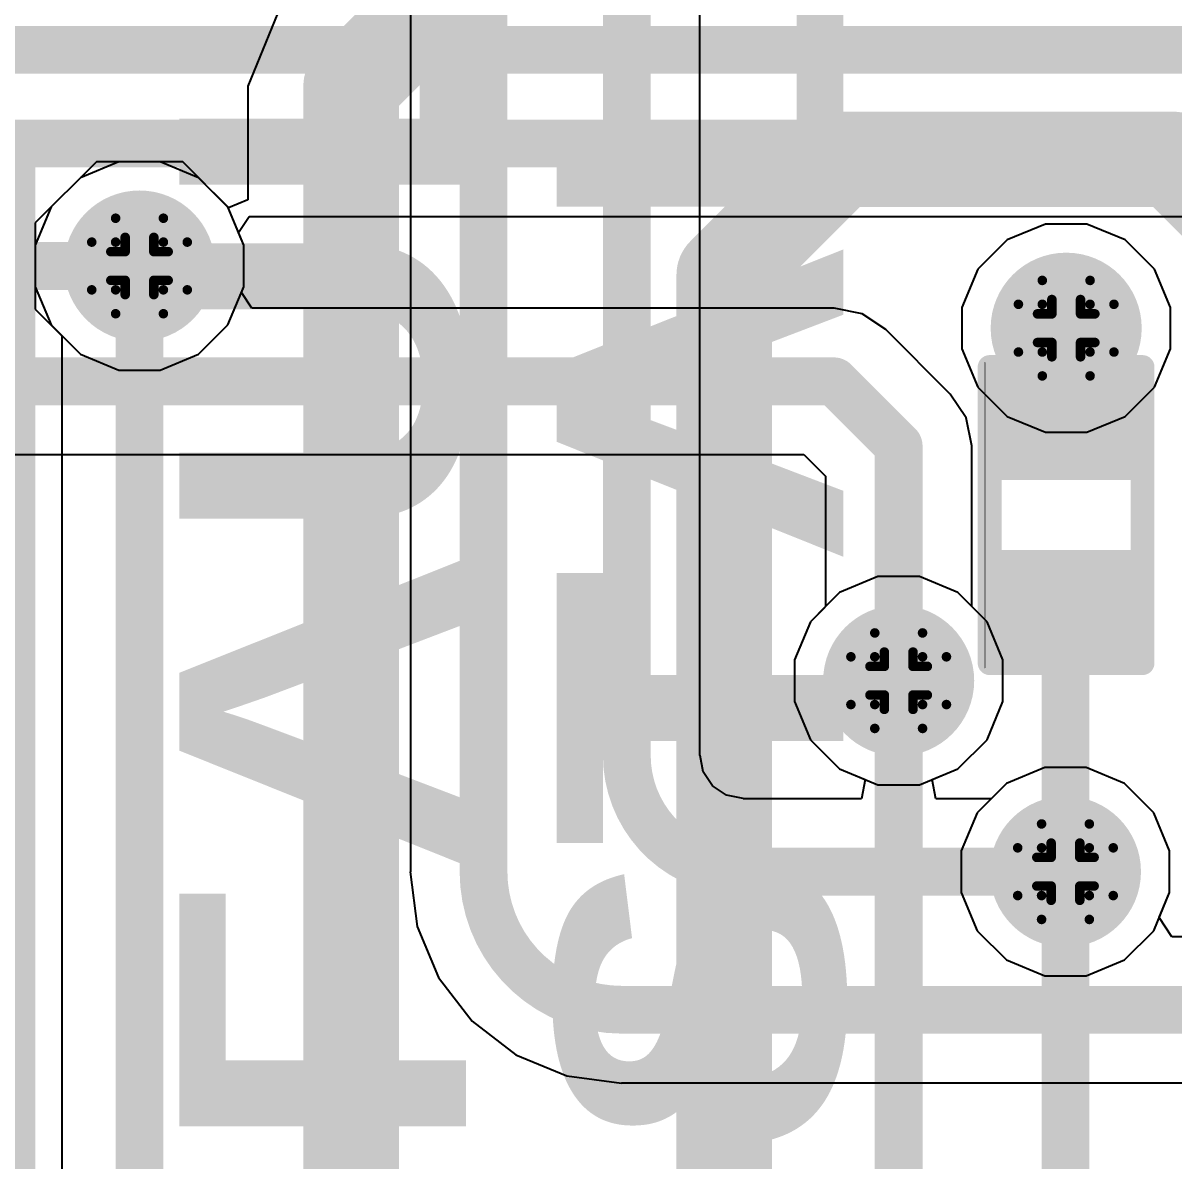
# Model space of a CAD drawing. Header units: inches. Extents: x -4 to 5258, y -4 to 5281.
# Drawn here: x 84.4 to 90.52, y 34.48 to 40.54 of the extents above; entities that cross this region are included whole.
import ezdxf

# ---------------------------------------------------------------- set-up
doc = ezdxf.new("R2010")
doc.units = ezdxf.units.IN
for name, color, linetype in [('Bottom Layer', 5, 'Continuous'), ('Bottom Solder', 6, 'Continuous'), ('Drill Drawing', 1, 'Continuous'), ('Layer 1', 16, 'Continuous'), ('Layer 2', 76, 'Continuous'), ('Top Layer', 1, 'Continuous'), ('Top Overlay', 2, 'Continuous'), ('Top Paste', 8, 'Continuous'), ('Top Solder', 216, 'Continuous'), ('Via Holes', 16, 'Continuous')]:
    doc.layers.add(name, color=color, linetype=linetype)
doc.styles.add('Arial Black_Bold', font='', dxfattribs={"height": 0.2})
doc.styles.get('Arial Black_Bold').set_extended_font_data('Arial Black', bold=True)

# ---------------------------------------------------------------- blocks, each defined once
blk = doc.blocks.new('R___0402_60')
at = {"layer": 'Top Layer'}
for points in [[(-0.6985, -0.3175), (-0.6985, 0.3175), (-0.2413, 0.3175), (-0.2413, -0.3175)], [(0.2413, -0.3175), (0.2413, 0.3175), (0.6985, 0.3175), (0.6985, -0.3175)]]:
    blk.add_hatch(color=1, dxfattribs=at).paths.add_polyline_path(points)
at = {"layer": 'Top Paste'}
for points in [[(-0.6985, -0.3175), (-0.6985, 0.3175), (-0.2413, 0.3175), (-0.2413, -0.3175)], [(0.2413, -0.3175), (0.2413, 0.3175), (0.6985, 0.3175), (0.6985, -0.3175)]]:
    blk.add_hatch(color=8, dxfattribs=at).paths.add_polyline_path(points)
at = {"layer": 'Top Solder'}
for points in [[(-0.7535, -0.3725), (-0.7535, 0.3725), (-0.1863, 0.3725), (-0.1863, -0.3725)], [(0.1863, -0.3725), (0.1863, 0.3725), (0.7535, 0.3725), (0.7535, -0.3725)]]:
    blk.add_hatch(color=216, dxfattribs=at).paths.add_polyline_path(points)
at = {"layer": 'Top Overlay'}
for points in [[(0.7874, 0.4064, 0.127, 0.127, 0), (-0.7874, 0.4064, 0.127, 0.127, 0)], [(-0.7874, -0.4064, 0.127, 0.127, 0), (-0.7874, 0.4064, 0.127, 0.127, 0)], [(0.7874, -0.4064, 0.127, 0.127, 0), (0.7874, 0.4064, 0.127, 0.127, 0)], [(0.7874, -0.4064, 0.127, 0.127, 0), (-0.7874, -0.4064, 0.127, 0.127, 0)], [(0.8128, -0.4318, 0.00323, 0.00323, 0), (-0.8128, -0.4318, 0.00323, 0.00323, 0)]]:
    blk.add_lwpolyline(points, format="xyseb", dxfattribs=at)
for points in [[(-0.8191, 0.4064, 0.0635, 0.0635, 1), (-0.7556, 0.4064, 0.0635, 0.0635, 1)], [(-0.8191, 0.4064, 0.0635, 0.0635, 1), (-0.7556, 0.4064, 0.0635, 0.0635, 1)], [(0.7556, 0.4064, 0.0635, 0.0635, 1), (0.8191, 0.4064, 0.0635, 0.0635, 1)], [(0.7556, 0.4064, 0.0635, 0.0635, 1), (0.8191, 0.4064, 0.0635, 0.0635, 1)], [(-0.8191, -0.4064, 0.0635, 0.0635, 1), (-0.7556, -0.4064, 0.0635, 0.0635, 1)], [(-0.8191, -0.4064, 0.0635, 0.0635, 1), (-0.7556, -0.4064, 0.0635, 0.0635, 1)], [(0.7556, -0.4064, 0.0635, 0.0635, 1), (0.8191, -0.4064, 0.0635, 0.0635, 1)], [(0.7556, -0.4064, 0.0635, 0.0635, 1), (0.8191, -0.4064, 0.0635, 0.0635, 1)], [(-0.8136, -0.4318, 0.00161, 0.00161, 1), (-0.812, -0.4318, 0.00161, 0.00161, 1)], [(0.812, -0.4318, 0.00161, 0.00161, 1), (0.8136, -0.4318, 0.00161, 0.00161, 1)]]:
    blk.add_lwpolyline(points, format="xyseb", close=True, dxfattribs=at)

msp = doc.modelspace()

# ---------------------------------------------------------------- hatches: boundary and pattern name
at = {"layer": 'Bottom Layer'}
h = msp.add_hatch(color=5, dxfattribs=at)
edge = h.paths.add_edge_path()
edge.add_arc((85.0218, 39.2447), 0.3, 0, 360)
h = msp.add_hatch(color=5, dxfattribs=at)
edge = h.paths.add_edge_path()
edge.add_arc((89.9492, 38.9139), 0.3, 0, 360)
h = msp.add_hatch(color=5, dxfattribs=at)
edge = h.paths.add_edge_path()
edge.add_arc((89.0585, 37.0388), 0.3, 0, 360)
h = msp.add_hatch(color=5, dxfattribs=at)
edge = h.paths.add_edge_path()
edge.add_arc((89.9454, 36.0228), 0.3, 0, 360)
at = {"layer": 'Bottom Solder'}
h = msp.add_hatch(color=6, dxfattribs=at)
edge = h.paths.add_edge_path()
edge.add_arc((85.0218, 39.2447), 0.4016, 0, 360)
h = msp.add_hatch(color=6, dxfattribs=at)
edge = h.paths.add_edge_path()
edge.add_arc((89.9492, 38.9139), 0.4016, 0, 360)
h = msp.add_hatch(color=6, dxfattribs=at)
edge = h.paths.add_edge_path()
edge.add_arc((89.0585, 37.0388), 0.4016, 0, 360)
h = msp.add_hatch(color=6, dxfattribs=at)
edge = h.paths.add_edge_path()
edge.add_arc((89.9454, 36.0228), 0.4016, 0, 360)
at = {"layer": 'Layer 1'}
h = msp.add_hatch(color=16, dxfattribs=at)
edge = h.paths.add_edge_path()
edge.add_arc((85.0218, 39.2447), 0.3, 0, 360)
h = msp.add_hatch(color=16, dxfattribs=at)
edge = h.paths.add_edge_path()
edge.add_arc((89.9492, 38.9139), 0.3, 0, 360)
h = msp.add_hatch(color=16, dxfattribs=at)
edge = h.paths.add_edge_path()
edge.add_arc((89.0585, 37.0388), 0.3, 0, 360)
h = msp.add_hatch(color=16, dxfattribs=at)
edge = h.paths.add_edge_path()
edge.add_arc((89.9454, 36.0228), 0.3, 0, 360)
at = {"layer": 'Layer 2'}
h = msp.add_hatch(color=76, dxfattribs=at)
edge = h.paths.add_edge_path()
edge.add_arc((85.0218, 39.2447), 0.3, 0, 360)
h = msp.add_hatch(color=76, dxfattribs=at)
edge = h.paths.add_edge_path()
edge.add_arc((89.9492, 38.9139), 0.3, 0, 360)
h = msp.add_hatch(color=76, dxfattribs=at)
edge = h.paths.add_edge_path()
edge.add_arc((89.0585, 37.0388), 0.3, 0, 360)
h = msp.add_hatch(color=76, dxfattribs=at)
edge = h.paths.add_edge_path()
edge.add_arc((89.9454, 36.0228), 0.3, 0, 360)
at = {"layer": 'Top Layer'}
for points in [[(84.4678, 39.9132), (76.8809, 39.9132), (76.8809, 31.1401), (84.4678, 31.1401)], [(89.6485, 38.3891), (90.2507, 38.3891), (90.2507, 38.9139), (89.6485, 38.9139)]]:
    msp.add_hatch(color=1, dxfattribs=at).paths.add_polyline_path(points)
h = msp.add_hatch(color=1, dxfattribs=at)
edge = h.paths.add_edge_path()
edge.add_arc((85.0218, 39.2447), 0.3, 0, 360)
h = msp.add_hatch(color=1, dxfattribs=at)
edge = h.paths.add_edge_path()
edge.add_arc((89.9492, 38.9139), 0.3, 0, 360)
h = msp.add_hatch(color=1, dxfattribs=at)
edge = h.paths.add_edge_path()
edge.add_arc((89.0585, 37.0388), 0.3, 0, 360)
h = msp.add_hatch(color=1, dxfattribs=at)
edge = h.paths.add_edge_path()
edge.add_arc((89.9454, 36.0228), 0.3, 0, 360)
at = {"layer": 'Top Solder'}
h = msp.add_hatch(color=216, dxfattribs=at)
edge = h.paths.add_edge_path()
edge.add_arc((85.0218, 39.2447), 0.4016, 0, 360)
h = msp.add_hatch(color=216, dxfattribs=at)
edge = h.paths.add_edge_path()
edge.add_arc((89.9492, 38.9139), 0.4016, 0, 360)
h = msp.add_hatch(color=216, dxfattribs=at)
edge = h.paths.add_edge_path()
edge.add_arc((89.0585, 37.0388), 0.4016, 0, 360)
h = msp.add_hatch(color=216, dxfattribs=at)
edge = h.paths.add_edge_path()
edge.add_arc((89.9454, 36.0228), 0.4016, 0, 360)
at = {"layer": 'Via Holes'}
h = msp.add_hatch(color=7, dxfattribs=at)
edge = h.paths.add_edge_path()
edge.add_arc((85.0218, 39.2447), 0.15, 0, 360)
h = msp.add_hatch(color=7, dxfattribs=at)
edge = h.paths.add_edge_path()
edge.add_arc((89.9492, 38.9139), 0.15, 0, 360)
h = msp.add_hatch(color=7, dxfattribs=at)
edge = h.paths.add_edge_path()
edge.add_arc((89.0585, 37.0388), 0.15, 0, 360)
h = msp.add_hatch(color=7, dxfattribs=at)
edge = h.paths.add_edge_path()
edge.add_arc((89.9454, 36.0228), 0.15, 0, 360)

# ---------------------------------------------------------------- linework, layer by layer
at = {"layer": 'Bottom Layer'}
for p, q in [((84.9116, 39.7987), (84.708, 39.7143)), ((85.132, 39.7987), (84.9116, 39.7987)), ((85.3356, 39.7143), (85.132, 39.7987)), ((84.708, 39.7143), (84.5521, 39.5585)), ((85.4915, 39.5585), (85.3356, 39.7143)), ((84.5521, 39.5585), (84.4678, 39.3549)), ((85.5758, 39.3549), (85.4915, 39.5585)), ((89.839, 39.4679), (89.6354, 39.3836)), ((90.0594, 39.4679), (89.839, 39.4679)), ((90.2631, 39.3836), (90.0594, 39.4679)), ((84.4678, 39.3549), (84.4678, 39.1345)), ((85.5758, 39.1345), (85.5758, 39.3549)), ((89.6354, 39.3836), (89.4796, 39.2277)), ((90.4189, 39.2277), (90.2631, 39.3836)), ((89.4796, 39.2277), (89.3952, 39.0241)), ((90.5032, 39.0241), (90.4189, 39.2277)), ((84.4678, 39.1345), (84.5521, 38.9309)), ((85.4915, 38.9309), (85.5758, 39.1345)), ((89.3952, 39.0241), (89.3952, 38.8037)), ((90.5032, 38.8037), (90.5032, 39.0241)), ((84.5521, 38.9309), (84.708, 38.775)), ((85.3356, 38.775), (85.4915, 38.9309)), ((89.3952, 38.8037), (89.4796, 38.6001)), ((90.4189, 38.6001), (90.5032, 38.8037)), ((84.708, 38.775), (84.9116, 38.6907)), ((85.132, 38.6907), (85.3356, 38.775)), ((84.9116, 38.6907), (85.132, 38.6907)), ((89.4796, 38.6001), (89.6354, 38.4443)), ((90.2631, 38.4443), (90.4189, 38.6001)), ((89.6354, 38.4443), (89.839, 38.3599)), ((90.0594, 38.3599), (90.2631, 38.4443)), ((89.839, 38.3599), (90.0594, 38.3599)), ((88.9483, 37.5928), (88.7447, 37.5084)), ((89.1687, 37.5928), (88.9483, 37.5928)), ((89.3723, 37.5084), (89.1687, 37.5928)), ((88.7447, 37.5084), (88.5889, 37.3526)), ((89.5282, 37.3526), (89.3723, 37.5084)), ((88.5889, 37.3526), (88.5045, 37.149)), ((89.6125, 37.149), (89.5282, 37.3526)), ((88.5045, 37.149), (88.5045, 36.9286)), ((89.6125, 36.9286), (89.6125, 37.149)), ((88.5045, 36.9286), (88.5889, 36.725)), ((89.5282, 36.725), (89.6125, 36.9286)), ((88.5889, 36.725), (88.7447, 36.5691)), ((89.3723, 36.5691), (89.5282, 36.725)), ((88.7447, 36.5691), (88.9483, 36.4848)), ((89.1687, 36.4848), (89.3723, 36.5691)), ((89.8352, 36.5768), (89.6316, 36.4924)), ((90.0556, 36.5768), (89.8352, 36.5768)), ((90.2592, 36.4924), (90.0556, 36.5768)), ((88.9483, 36.4848), (89.1687, 36.4848)), ((89.6316, 36.4924), (89.4757, 36.3366)), ((90.4151, 36.3366), (90.2592, 36.4924)), ((89.4757, 36.3366), (89.3914, 36.133)), ((90.4994, 36.133), (90.4151, 36.3366)), ((89.3914, 36.133), (89.3914, 35.9126)), ((90.4994, 35.9126), (90.4994, 36.133)), ((89.3914, 35.9126), (89.4757, 35.709)), ((90.4151, 35.709), (90.4994, 35.9126)), ((89.4757, 35.709), (89.6316, 35.5531)), ((90.2592, 35.5531), (90.4151, 35.709)), ((89.6316, 35.5531), (89.8352, 35.4688)), ((90.0556, 35.4688), (90.2592, 35.5531)), ((89.8352, 35.4688), (90.0556, 35.4688))]:
    msp.add_line(p, q, dxfattribs=at)
at = {"layer": 'Drill Drawing'}
for points in [[(84.8948, 39.3717, 0.0508, 0.0508, 0), (84.8948, 39.4987, 0.0508, 0.0508, 0)], [(84.8948, 39.4987, 0.0508, 0.0508, 0), (85.1488, 39.4987, 0.0508, 0.0508, 0)], [(85.1488, 39.3717, 0.0508, 0.0508, 0), (85.1488, 39.4987, 0.0508, 0.0508, 0)], [(84.9456, 39.3209, 0.0508, 0.0508, 0), (84.9456, 39.3971, 0.0508, 0.0508, 0)], [(84.9456, 39.3971, 0.0508, 0.0508, 0), (85.098, 39.3971, 0.0508, 0.0508, 0)], [(85.098, 39.3209, 0.0508, 0.0508, 0), (85.098, 39.3971, 0.0508, 0.0508, 0)], [(84.7678, 39.1177, 0.0508, 0.0508, 0), (84.7678, 39.3717, 0.0508, 0.0508, 0)], [(84.7678, 39.3717, 0.0508, 0.0508, 0), (84.8948, 39.3717, 0.0508, 0.0508, 0)], [(85.1488, 39.3717, 0.0508, 0.0508, 0), (85.2758, 39.3717, 0.0508, 0.0508, 0)], [(85.2758, 39.1177, 0.0508, 0.0508, 0), (85.2758, 39.3717, 0.0508, 0.0508, 0)], [(84.8694, 39.1685, 0.0508, 0.0508, 0), (84.8694, 39.3209, 0.0508, 0.0508, 0)], [(84.8694, 39.3209, 0.0508, 0.0508, 0), (84.9456, 39.3209, 0.0508, 0.0508, 0)], [(85.098, 39.3209, 0.0508, 0.0508, 0), (85.1742, 39.3209, 0.0508, 0.0508, 0)], [(85.1742, 39.1685, 0.0508, 0.0508, 0), (85.1742, 39.3209, 0.0508, 0.0508, 0)], [(84.8694, 39.1685, 0.0508, 0.0508, 0), (84.9456, 39.1685, 0.0508, 0.0508, 0)], [(84.9456, 39.0923, 0.0508, 0.0508, 0), (84.9456, 39.1685, 0.0508, 0.0508, 0)], [(85.098, 39.1685, 0.0508, 0.0508, 0), (85.1742, 39.1685, 0.0508, 0.0508, 0)], [(85.098, 39.0923, 0.0508, 0.0508, 0), (85.098, 39.1685, 0.0508, 0.0508, 0)], [(89.8222, 39.0409, 0.0508, 0.0508, 0), (89.8222, 39.1679, 0.0508, 0.0508, 0)], [(89.8222, 39.1679, 0.0508, 0.0508, 0), (90.0762, 39.1679, 0.0508, 0.0508, 0)], [(90.0762, 39.0409, 0.0508, 0.0508, 0), (90.0762, 39.1679, 0.0508, 0.0508, 0)], [(84.7678, 39.1177, 0.0508, 0.0508, 0), (84.8948, 39.1177, 0.0508, 0.0508, 0)], [(84.8948, 38.9907, 0.0508, 0.0508, 0), (84.8948, 39.1177, 0.0508, 0.0508, 0)], [(84.9456, 39.0923, 0.0508, 0.0508, 0), (85.098, 39.0923, 0.0508, 0.0508, 0)], [(85.1488, 39.1177, 0.0508, 0.0508, 0), (85.2758, 39.1177, 0.0508, 0.0508, 0)], [(85.1488, 38.9907, 0.0508, 0.0508, 0), (85.1488, 39.1177, 0.0508, 0.0508, 0)], [(89.6952, 38.7869, 0.0508, 0.0508, 0), (89.6952, 39.0409, 0.0508, 0.0508, 0)], [(89.6952, 39.0409, 0.0508, 0.0508, 0), (89.8222, 39.0409, 0.0508, 0.0508, 0)], [(89.873, 38.9901, 0.0508, 0.0508, 0), (89.873, 39.0663, 0.0508, 0.0508, 0)], [(89.873, 39.0663, 0.0508, 0.0508, 0), (90.0254, 39.0663, 0.0508, 0.0508, 0)], [(90.0254, 38.9901, 0.0508, 0.0508, 0), (90.0254, 39.0663, 0.0508, 0.0508, 0)], [(90.0762, 39.0409, 0.0508, 0.0508, 0), (90.2032, 39.0409, 0.0508, 0.0508, 0)], [(90.2032, 38.7869, 0.0508, 0.0508, 0), (90.2032, 39.0409, 0.0508, 0.0508, 0)], [(84.8948, 38.9907, 0.0508, 0.0508, 0), (85.1488, 38.9907, 0.0508, 0.0508, 0)], [(89.7968, 38.8377, 0.0508, 0.0508, 0), (89.7968, 38.9901, 0.0508, 0.0508, 0)], [(89.7968, 38.9901, 0.0508, 0.0508, 0), (89.873, 38.9901, 0.0508, 0.0508, 0)], [(90.0254, 38.9901, 0.0508, 0.0508, 0), (90.1016, 38.9901, 0.0508, 0.0508, 0)], [(90.1016, 38.8377, 0.0508, 0.0508, 0), (90.1016, 38.9901, 0.0508, 0.0508, 0)], [(89.7968, 38.8377, 0.0508, 0.0508, 0), (89.873, 38.8377, 0.0508, 0.0508, 0)], [(89.873, 38.7615, 0.0508, 0.0508, 0), (89.873, 38.8377, 0.0508, 0.0508, 0)], [(90.0254, 38.8377, 0.0508, 0.0508, 0), (90.1016, 38.8377, 0.0508, 0.0508, 0)], [(90.0254, 38.7615, 0.0508, 0.0508, 0), (90.0254, 38.8377, 0.0508, 0.0508, 0)], [(89.6952, 38.7869, 0.0508, 0.0508, 0), (89.8222, 38.7869, 0.0508, 0.0508, 0)], [(89.8222, 38.6599, 0.0508, 0.0508, 0), (89.8222, 38.7869, 0.0508, 0.0508, 0)], [(90.0762, 38.7869, 0.0508, 0.0508, 0), (90.2032, 38.7869, 0.0508, 0.0508, 0)], [(90.0762, 38.6599, 0.0508, 0.0508, 0), (90.0762, 38.7869, 0.0508, 0.0508, 0)], [(89.873, 38.7615, 0.0508, 0.0508, 0), (90.0254, 38.7615, 0.0508, 0.0508, 0)], [(89.8222, 38.6599, 0.0508, 0.0508, 0), (90.0762, 38.6599, 0.0508, 0.0508, 0)], [(88.9315, 37.1658, 0.0508, 0.0508, 0), (88.9315, 37.2928, 0.0508, 0.0508, 0)], [(88.9315, 37.2928, 0.0508, 0.0508, 0), (89.1855, 37.2928, 0.0508, 0.0508, 0)], [(89.1855, 37.1658, 0.0508, 0.0508, 0), (89.1855, 37.2928, 0.0508, 0.0508, 0)], [(88.9823, 37.115, 0.0508, 0.0508, 0), (88.9823, 37.1912, 0.0508, 0.0508, 0)], [(88.9823, 37.1912, 0.0508, 0.0508, 0), (89.1347, 37.1912, 0.0508, 0.0508, 0)], [(89.1347, 37.115, 0.0508, 0.0508, 0), (89.1347, 37.1912, 0.0508, 0.0508, 0)], [(88.8045, 36.9118, 0.0508, 0.0508, 0), (88.8045, 37.1658, 0.0508, 0.0508, 0)], [(88.8045, 37.1658, 0.0508, 0.0508, 0), (88.9315, 37.1658, 0.0508, 0.0508, 0)], [(89.1855, 37.1658, 0.0508, 0.0508, 0), (89.3125, 37.1658, 0.0508, 0.0508, 0)], [(89.3125, 36.9118, 0.0508, 0.0508, 0), (89.3125, 37.1658, 0.0508, 0.0508, 0)], [(88.9061, 36.9626, 0.0508, 0.0508, 0), (88.9061, 37.115, 0.0508, 0.0508, 0)], [(88.9061, 37.115, 0.0508, 0.0508, 0), (88.9823, 37.115, 0.0508, 0.0508, 0)], [(89.1347, 37.115, 0.0508, 0.0508, 0), (89.2109, 37.115, 0.0508, 0.0508, 0)], [(89.2109, 36.9626, 0.0508, 0.0508, 0), (89.2109, 37.115, 0.0508, 0.0508, 0)], [(88.9061, 36.9626, 0.0508, 0.0508, 0), (88.9823, 36.9626, 0.0508, 0.0508, 0)], [(88.9823, 36.8864, 0.0508, 0.0508, 0), (88.9823, 36.9626, 0.0508, 0.0508, 0)], [(89.1347, 36.9626, 0.0508, 0.0508, 0), (89.2109, 36.9626, 0.0508, 0.0508, 0)], [(89.1347, 36.8864, 0.0508, 0.0508, 0), (89.1347, 36.9626, 0.0508, 0.0508, 0)], [(88.8045, 36.9118, 0.0508, 0.0508, 0), (88.9315, 36.9118, 0.0508, 0.0508, 0)], [(88.9315, 36.7848, 0.0508, 0.0508, 0), (88.9315, 36.9118, 0.0508, 0.0508, 0)], [(88.9823, 36.8864, 0.0508, 0.0508, 0), (89.1347, 36.8864, 0.0508, 0.0508, 0)], [(89.1855, 36.9118, 0.0508, 0.0508, 0), (89.3125, 36.9118, 0.0508, 0.0508, 0)], [(89.1855, 36.7848, 0.0508, 0.0508, 0), (89.1855, 36.9118, 0.0508, 0.0508, 0)], [(88.9315, 36.7848, 0.0508, 0.0508, 0), (89.1855, 36.7848, 0.0508, 0.0508, 0)], [(89.8184, 36.1498, 0.0508, 0.0508, 0), (89.8184, 36.2768, 0.0508, 0.0508, 0)], [(89.8184, 36.2768, 0.0508, 0.0508, 0), (90.0724, 36.2768, 0.0508, 0.0508, 0)], [(90.0724, 36.1498, 0.0508, 0.0508, 0), (90.0724, 36.2768, 0.0508, 0.0508, 0)], [(89.6914, 35.8958, 0.0508, 0.0508, 0), (89.6914, 36.1498, 0.0508, 0.0508, 0)], [(89.6914, 36.1498, 0.0508, 0.0508, 0), (89.8184, 36.1498, 0.0508, 0.0508, 0)], [(89.8692, 36.099, 0.0508, 0.0508, 0), (89.8692, 36.1752, 0.0508, 0.0508, 0)], [(89.8692, 36.1752, 0.0508, 0.0508, 0), (90.0216, 36.1752, 0.0508, 0.0508, 0)], [(90.0216, 36.099, 0.0508, 0.0508, 0), (90.0216, 36.1752, 0.0508, 0.0508, 0)], [(90.0724, 36.1498, 0.0508, 0.0508, 0), (90.1994, 36.1498, 0.0508, 0.0508, 0)], [(90.1994, 35.8958, 0.0508, 0.0508, 0), (90.1994, 36.1498, 0.0508, 0.0508, 0)], [(89.793, 35.9466, 0.0508, 0.0508, 0), (89.793, 36.099, 0.0508, 0.0508, 0)], [(89.793, 36.099, 0.0508, 0.0508, 0), (89.8692, 36.099, 0.0508, 0.0508, 0)], [(90.0216, 36.099, 0.0508, 0.0508, 0), (90.0978, 36.099, 0.0508, 0.0508, 0)], [(90.0978, 35.9466, 0.0508, 0.0508, 0), (90.0978, 36.099, 0.0508, 0.0508, 0)], [(89.793, 35.9466, 0.0508, 0.0508, 0), (89.8692, 35.9466, 0.0508, 0.0508, 0)], [(89.8692, 35.8704, 0.0508, 0.0508, 0), (89.8692, 35.9466, 0.0508, 0.0508, 0)], [(90.0216, 35.9466, 0.0508, 0.0508, 0), (90.0978, 35.9466, 0.0508, 0.0508, 0)], [(90.0216, 35.8704, 0.0508, 0.0508, 0), (90.0216, 35.9466, 0.0508, 0.0508, 0)], [(89.6914, 35.8958, 0.0508, 0.0508, 0), (89.8184, 35.8958, 0.0508, 0.0508, 0)], [(89.8184, 35.7688, 0.0508, 0.0508, 0), (89.8184, 35.8958, 0.0508, 0.0508, 0)], [(89.8692, 35.8704, 0.0508, 0.0508, 0), (90.0216, 35.8704, 0.0508, 0.0508, 0)], [(90.0724, 35.8958, 0.0508, 0.0508, 0), (90.1994, 35.8958, 0.0508, 0.0508, 0)], [(90.0724, 35.7688, 0.0508, 0.0508, 0), (90.0724, 35.8958, 0.0508, 0.0508, 0)], [(89.8184, 35.7688, 0.0508, 0.0508, 0), (90.0724, 35.7688, 0.0508, 0.0508, 0)]]:
    msp.add_lwpolyline(points, format="xyseb", dxfattribs=at)
for points in [[(84.8821, 39.4987, 0.0254, 0.0254, 1), (84.9075, 39.4987, 0.0254, 0.0254, 1)], [(84.8821, 39.4987, 0.0254, 0.0254, 1), (84.9075, 39.4987, 0.0254, 0.0254, 1)], [(85.1361, 39.4987, 0.0254, 0.0254, 1), (85.1615, 39.4987, 0.0254, 0.0254, 1)], [(85.1361, 39.4987, 0.0254, 0.0254, 1), (85.1615, 39.4987, 0.0254, 0.0254, 1)], [(84.9329, 39.3971, 0.0254, 0.0254, 1), (84.9583, 39.3971, 0.0254, 0.0254, 1)], [(84.9329, 39.3971, 0.0254, 0.0254, 1), (84.9583, 39.3971, 0.0254, 0.0254, 1)], [(85.0853, 39.3971, 0.0254, 0.0254, 1), (85.1107, 39.3971, 0.0254, 0.0254, 1)], [(85.0853, 39.3971, 0.0254, 0.0254, 1), (85.1107, 39.3971, 0.0254, 0.0254, 1)], [(84.7551, 39.3717, 0.0254, 0.0254, 1), (84.7805, 39.3717, 0.0254, 0.0254, 1)], [(84.7551, 39.3717, 0.0254, 0.0254, 1), (84.7805, 39.3717, 0.0254, 0.0254, 1)], [(84.8821, 39.3717, 0.0254, 0.0254, 1), (84.9075, 39.3717, 0.0254, 0.0254, 1)], [(84.8821, 39.3717, 0.0254, 0.0254, 1), (84.9075, 39.3717, 0.0254, 0.0254, 1)], [(85.1361, 39.3717, 0.0254, 0.0254, 1), (85.1615, 39.3717, 0.0254, 0.0254, 1)], [(85.1361, 39.3717, 0.0254, 0.0254, 1), (85.1615, 39.3717, 0.0254, 0.0254, 1)], [(85.2631, 39.3717, 0.0254, 0.0254, 1), (85.2885, 39.3717, 0.0254, 0.0254, 1)], [(85.2631, 39.3717, 0.0254, 0.0254, 1), (85.2885, 39.3717, 0.0254, 0.0254, 1)], [(84.8567, 39.3209, 0.0254, 0.0254, 1), (84.8821, 39.3209, 0.0254, 0.0254, 1)], [(84.8567, 39.3209, 0.0254, 0.0254, 1), (84.8821, 39.3209, 0.0254, 0.0254, 1)], [(84.9329, 39.3209, 0.0254, 0.0254, 1), (84.9583, 39.3209, 0.0254, 0.0254, 1)], [(84.9329, 39.3209, 0.0254, 0.0254, 1), (84.9583, 39.3209, 0.0254, 0.0254, 1)], [(85.0853, 39.3209, 0.0254, 0.0254, 1), (85.1107, 39.3209, 0.0254, 0.0254, 1)], [(85.0853, 39.3209, 0.0254, 0.0254, 1), (85.1107, 39.3209, 0.0254, 0.0254, 1)], [(85.1615, 39.3209, 0.0254, 0.0254, 1), (85.1869, 39.3209, 0.0254, 0.0254, 1)], [(85.1615, 39.3209, 0.0254, 0.0254, 1), (85.1869, 39.3209, 0.0254, 0.0254, 1)], [(84.8567, 39.1685, 0.0254, 0.0254, 1), (84.8821, 39.1685, 0.0254, 0.0254, 1)], [(84.8567, 39.1685, 0.0254, 0.0254, 1), (84.8821, 39.1685, 0.0254, 0.0254, 1)], [(84.9329, 39.1685, 0.0254, 0.0254, 1), (84.9583, 39.1685, 0.0254, 0.0254, 1)], [(84.9329, 39.1685, 0.0254, 0.0254, 1), (84.9583, 39.1685, 0.0254, 0.0254, 1)], [(85.0853, 39.1685, 0.0254, 0.0254, 1), (85.1107, 39.1685, 0.0254, 0.0254, 1)], [(85.0853, 39.1685, 0.0254, 0.0254, 1), (85.1107, 39.1685, 0.0254, 0.0254, 1)], [(85.1615, 39.1685, 0.0254, 0.0254, 1), (85.1869, 39.1685, 0.0254, 0.0254, 1)], [(85.1615, 39.1685, 0.0254, 0.0254, 1), (85.1869, 39.1685, 0.0254, 0.0254, 1)], [(89.8095, 39.1679, 0.0254, 0.0254, 1), (89.8349, 39.1679, 0.0254, 0.0254, 1)], [(89.8095, 39.1679, 0.0254, 0.0254, 1), (89.8349, 39.1679, 0.0254, 0.0254, 1)], [(90.0635, 39.1679, 0.0254, 0.0254, 1), (90.0889, 39.1679, 0.0254, 0.0254, 1)], [(90.0635, 39.1679, 0.0254, 0.0254, 1), (90.0889, 39.1679, 0.0254, 0.0254, 1)], [(84.7551, 39.1177, 0.0254, 0.0254, 1), (84.7805, 39.1177, 0.0254, 0.0254, 1)], [(84.7551, 39.1177, 0.0254, 0.0254, 1), (84.7805, 39.1177, 0.0254, 0.0254, 1)], [(84.8821, 39.1177, 0.0254, 0.0254, 1), (84.9075, 39.1177, 0.0254, 0.0254, 1)], [(84.8821, 39.1177, 0.0254, 0.0254, 1), (84.9075, 39.1177, 0.0254, 0.0254, 1)], [(84.9329, 39.0923, 0.0254, 0.0254, 1), (84.9583, 39.0923, 0.0254, 0.0254, 1)], [(84.9329, 39.0923, 0.0254, 0.0254, 1), (84.9583, 39.0923, 0.0254, 0.0254, 1)], [(85.0853, 39.0923, 0.0254, 0.0254, 1), (85.1107, 39.0923, 0.0254, 0.0254, 1)], [(85.0853, 39.0923, 0.0254, 0.0254, 1), (85.1107, 39.0923, 0.0254, 0.0254, 1)], [(85.1361, 39.1177, 0.0254, 0.0254, 1), (85.1615, 39.1177, 0.0254, 0.0254, 1)], [(85.1361, 39.1177, 0.0254, 0.0254, 1), (85.1615, 39.1177, 0.0254, 0.0254, 1)], [(85.2631, 39.1177, 0.0254, 0.0254, 1), (85.2885, 39.1177, 0.0254, 0.0254, 1)], [(85.2631, 39.1177, 0.0254, 0.0254, 1), (85.2885, 39.1177, 0.0254, 0.0254, 1)], [(89.6825, 39.0409, 0.0254, 0.0254, 1), (89.7079, 39.0409, 0.0254, 0.0254, 1)], [(89.6825, 39.0409, 0.0254, 0.0254, 1), (89.7079, 39.0409, 0.0254, 0.0254, 1)], [(89.8095, 39.0409, 0.0254, 0.0254, 1), (89.8349, 39.0409, 0.0254, 0.0254, 1)], [(89.8095, 39.0409, 0.0254, 0.0254, 1), (89.8349, 39.0409, 0.0254, 0.0254, 1)], [(89.8603, 39.0663, 0.0254, 0.0254, 1), (89.8857, 39.0663, 0.0254, 0.0254, 1)], [(89.8603, 39.0663, 0.0254, 0.0254, 1), (89.8857, 39.0663, 0.0254, 0.0254, 1)], [(90.0127, 39.0663, 0.0254, 0.0254, 1), (90.0381, 39.0663, 0.0254, 0.0254, 1)], [(90.0127, 39.0663, 0.0254, 0.0254, 1), (90.0381, 39.0663, 0.0254, 0.0254, 1)], [(90.0635, 39.0409, 0.0254, 0.0254, 1), (90.0889, 39.0409, 0.0254, 0.0254, 1)], [(90.0635, 39.0409, 0.0254, 0.0254, 1), (90.0889, 39.0409, 0.0254, 0.0254, 1)], [(90.1905, 39.0409, 0.0254, 0.0254, 1), (90.2159, 39.0409, 0.0254, 0.0254, 1)], [(90.1905, 39.0409, 0.0254, 0.0254, 1), (90.2159, 39.0409, 0.0254, 0.0254, 1)], [(84.8821, 38.9907, 0.0254, 0.0254, 1), (84.9075, 38.9907, 0.0254, 0.0254, 1)], [(84.8821, 38.9907, 0.0254, 0.0254, 1), (84.9075, 38.9907, 0.0254, 0.0254, 1)], [(85.1361, 38.9907, 0.0254, 0.0254, 1), (85.1615, 38.9907, 0.0254, 0.0254, 1)], [(85.1361, 38.9907, 0.0254, 0.0254, 1), (85.1615, 38.9907, 0.0254, 0.0254, 1)], [(89.7841, 38.9901, 0.0254, 0.0254, 1), (89.8095, 38.9901, 0.0254, 0.0254, 1)], [(89.7841, 38.9901, 0.0254, 0.0254, 1), (89.8095, 38.9901, 0.0254, 0.0254, 1)], [(89.8603, 38.9901, 0.0254, 0.0254, 1), (89.8857, 38.9901, 0.0254, 0.0254, 1)], [(89.8603, 38.9901, 0.0254, 0.0254, 1), (89.8857, 38.9901, 0.0254, 0.0254, 1)], [(90.0127, 38.9901, 0.0254, 0.0254, 1), (90.0381, 38.9901, 0.0254, 0.0254, 1)], [(90.0127, 38.9901, 0.0254, 0.0254, 1), (90.0381, 38.9901, 0.0254, 0.0254, 1)], [(90.0889, 38.9901, 0.0254, 0.0254, 1), (90.1143, 38.9901, 0.0254, 0.0254, 1)], [(90.0889, 38.9901, 0.0254, 0.0254, 1), (90.1143, 38.9901, 0.0254, 0.0254, 1)], [(89.7841, 38.8377, 0.0254, 0.0254, 1), (89.8095, 38.8377, 0.0254, 0.0254, 1)], [(89.7841, 38.8377, 0.0254, 0.0254, 1), (89.8095, 38.8377, 0.0254, 0.0254, 1)], [(89.8603, 38.8377, 0.0254, 0.0254, 1), (89.8857, 38.8377, 0.0254, 0.0254, 1)], [(89.8603, 38.8377, 0.0254, 0.0254, 1), (89.8857, 38.8377, 0.0254, 0.0254, 1)], [(90.0127, 38.8377, 0.0254, 0.0254, 1), (90.0381, 38.8377, 0.0254, 0.0254, 1)], [(90.0127, 38.8377, 0.0254, 0.0254, 1), (90.0381, 38.8377, 0.0254, 0.0254, 1)], [(90.0889, 38.8377, 0.0254, 0.0254, 1), (90.1143, 38.8377, 0.0254, 0.0254, 1)], [(90.0889, 38.8377, 0.0254, 0.0254, 1), (90.1143, 38.8377, 0.0254, 0.0254, 1)], [(89.6825, 38.7869, 0.0254, 0.0254, 1), (89.7079, 38.7869, 0.0254, 0.0254, 1)], [(89.6825, 38.7869, 0.0254, 0.0254, 1), (89.7079, 38.7869, 0.0254, 0.0254, 1)], [(89.8095, 38.7869, 0.0254, 0.0254, 1), (89.8349, 38.7869, 0.0254, 0.0254, 1)], [(89.8095, 38.7869, 0.0254, 0.0254, 1), (89.8349, 38.7869, 0.0254, 0.0254, 1)], [(90.0635, 38.7869, 0.0254, 0.0254, 1), (90.0889, 38.7869, 0.0254, 0.0254, 1)], [(90.0635, 38.7869, 0.0254, 0.0254, 1), (90.0889, 38.7869, 0.0254, 0.0254, 1)], [(90.1905, 38.7869, 0.0254, 0.0254, 1), (90.2159, 38.7869, 0.0254, 0.0254, 1)], [(90.1905, 38.7869, 0.0254, 0.0254, 1), (90.2159, 38.7869, 0.0254, 0.0254, 1)], [(89.8603, 38.7615, 0.0254, 0.0254, 1), (89.8857, 38.7615, 0.0254, 0.0254, 1)], [(89.8603, 38.7615, 0.0254, 0.0254, 1), (89.8857, 38.7615, 0.0254, 0.0254, 1)], [(90.0127, 38.7615, 0.0254, 0.0254, 1), (90.0381, 38.7615, 0.0254, 0.0254, 1)], [(90.0127, 38.7615, 0.0254, 0.0254, 1), (90.0381, 38.7615, 0.0254, 0.0254, 1)], [(89.8095, 38.6599, 0.0254, 0.0254, 1), (89.8349, 38.6599, 0.0254, 0.0254, 1)], [(89.8095, 38.6599, 0.0254, 0.0254, 1), (89.8349, 38.6599, 0.0254, 0.0254, 1)], [(90.0635, 38.6599, 0.0254, 0.0254, 1), (90.0889, 38.6599, 0.0254, 0.0254, 1)], [(90.0635, 38.6599, 0.0254, 0.0254, 1), (90.0889, 38.6599, 0.0254, 0.0254, 1)], [(88.9188, 37.2928, 0.0254, 0.0254, 1), (88.9442, 37.2928, 0.0254, 0.0254, 1)], [(88.9188, 37.2928, 0.0254, 0.0254, 1), (88.9442, 37.2928, 0.0254, 0.0254, 1)], [(89.1728, 37.2928, 0.0254, 0.0254, 1), (89.1982, 37.2928, 0.0254, 0.0254, 1)], [(89.1728, 37.2928, 0.0254, 0.0254, 1), (89.1982, 37.2928, 0.0254, 0.0254, 1)], [(88.9696, 37.1912, 0.0254, 0.0254, 1), (88.995, 37.1912, 0.0254, 0.0254, 1)], [(88.9696, 37.1912, 0.0254, 0.0254, 1), (88.995, 37.1912, 0.0254, 0.0254, 1)], [(89.122, 37.1912, 0.0254, 0.0254, 1), (89.1474, 37.1912, 0.0254, 0.0254, 1)], [(89.122, 37.1912, 0.0254, 0.0254, 1), (89.1474, 37.1912, 0.0254, 0.0254, 1)], [(88.7918, 37.1658, 0.0254, 0.0254, 1), (88.8172, 37.1658, 0.0254, 0.0254, 1)], [(88.7918, 37.1658, 0.0254, 0.0254, 1), (88.8172, 37.1658, 0.0254, 0.0254, 1)], [(88.9188, 37.1658, 0.0254, 0.0254, 1), (88.9442, 37.1658, 0.0254, 0.0254, 1)], [(88.9188, 37.1658, 0.0254, 0.0254, 1), (88.9442, 37.1658, 0.0254, 0.0254, 1)], [(89.1728, 37.1658, 0.0254, 0.0254, 1), (89.1982, 37.1658, 0.0254, 0.0254, 1)], [(89.1728, 37.1658, 0.0254, 0.0254, 1), (89.1982, 37.1658, 0.0254, 0.0254, 1)], [(89.2998, 37.1658, 0.0254, 0.0254, 1), (89.3252, 37.1658, 0.0254, 0.0254, 1)], [(89.2998, 37.1658, 0.0254, 0.0254, 1), (89.3252, 37.1658, 0.0254, 0.0254, 1)], [(88.8934, 37.115, 0.0254, 0.0254, 1), (88.9188, 37.115, 0.0254, 0.0254, 1)], [(88.8934, 37.115, 0.0254, 0.0254, 1), (88.9188, 37.115, 0.0254, 0.0254, 1)], [(88.9696, 37.115, 0.0254, 0.0254, 1), (88.995, 37.115, 0.0254, 0.0254, 1)], [(88.9696, 37.115, 0.0254, 0.0254, 1), (88.995, 37.115, 0.0254, 0.0254, 1)], [(89.122, 37.115, 0.0254, 0.0254, 1), (89.1474, 37.115, 0.0254, 0.0254, 1)], [(89.122, 37.115, 0.0254, 0.0254, 1), (89.1474, 37.115, 0.0254, 0.0254, 1)], [(89.1982, 37.115, 0.0254, 0.0254, 1), (89.2236, 37.115, 0.0254, 0.0254, 1)], [(89.1982, 37.115, 0.0254, 0.0254, 1), (89.2236, 37.115, 0.0254, 0.0254, 1)], [(88.8934, 36.9626, 0.0254, 0.0254, 1), (88.9188, 36.9626, 0.0254, 0.0254, 1)], [(88.8934, 36.9626, 0.0254, 0.0254, 1), (88.9188, 36.9626, 0.0254, 0.0254, 1)], [(88.9696, 36.9626, 0.0254, 0.0254, 1), (88.995, 36.9626, 0.0254, 0.0254, 1)], [(88.9696, 36.9626, 0.0254, 0.0254, 1), (88.995, 36.9626, 0.0254, 0.0254, 1)], [(89.122, 36.9626, 0.0254, 0.0254, 1), (89.1474, 36.9626, 0.0254, 0.0254, 1)], [(89.122, 36.9626, 0.0254, 0.0254, 1), (89.1474, 36.9626, 0.0254, 0.0254, 1)], [(89.1982, 36.9626, 0.0254, 0.0254, 1), (89.2236, 36.9626, 0.0254, 0.0254, 1)], [(89.1982, 36.9626, 0.0254, 0.0254, 1), (89.2236, 36.9626, 0.0254, 0.0254, 1)], [(88.7918, 36.9118, 0.0254, 0.0254, 1), (88.8172, 36.9118, 0.0254, 0.0254, 1)], [(88.7918, 36.9118, 0.0254, 0.0254, 1), (88.8172, 36.9118, 0.0254, 0.0254, 1)], [(88.9188, 36.9118, 0.0254, 0.0254, 1), (88.9442, 36.9118, 0.0254, 0.0254, 1)], [(88.9188, 36.9118, 0.0254, 0.0254, 1), (88.9442, 36.9118, 0.0254, 0.0254, 1)], [(88.9696, 36.8864, 0.0254, 0.0254, 1), (88.995, 36.8864, 0.0254, 0.0254, 1)], [(88.9696, 36.8864, 0.0254, 0.0254, 1), (88.995, 36.8864, 0.0254, 0.0254, 1)], [(89.122, 36.8864, 0.0254, 0.0254, 1), (89.1474, 36.8864, 0.0254, 0.0254, 1)], [(89.122, 36.8864, 0.0254, 0.0254, 1), (89.1474, 36.8864, 0.0254, 0.0254, 1)], [(89.1728, 36.9118, 0.0254, 0.0254, 1), (89.1982, 36.9118, 0.0254, 0.0254, 1)], [(89.1728, 36.9118, 0.0254, 0.0254, 1), (89.1982, 36.9118, 0.0254, 0.0254, 1)], [(89.2998, 36.9118, 0.0254, 0.0254, 1), (89.3252, 36.9118, 0.0254, 0.0254, 1)], [(89.2998, 36.9118, 0.0254, 0.0254, 1), (89.3252, 36.9118, 0.0254, 0.0254, 1)], [(88.9188, 36.7848, 0.0254, 0.0254, 1), (88.9442, 36.7848, 0.0254, 0.0254, 1)], [(88.9188, 36.7848, 0.0254, 0.0254, 1), (88.9442, 36.7848, 0.0254, 0.0254, 1)], [(89.1728, 36.7848, 0.0254, 0.0254, 1), (89.1982, 36.7848, 0.0254, 0.0254, 1)], [(89.1728, 36.7848, 0.0254, 0.0254, 1), (89.1982, 36.7848, 0.0254, 0.0254, 1)], [(89.8057, 36.2768, 0.0254, 0.0254, 1), (89.8311, 36.2768, 0.0254, 0.0254, 1)], [(89.8057, 36.2768, 0.0254, 0.0254, 1), (89.8311, 36.2768, 0.0254, 0.0254, 1)], [(90.0597, 36.2768, 0.0254, 0.0254, 1), (90.0851, 36.2768, 0.0254, 0.0254, 1)], [(90.0597, 36.2768, 0.0254, 0.0254, 1), (90.0851, 36.2768, 0.0254, 0.0254, 1)], [(89.6787, 36.1498, 0.0254, 0.0254, 1), (89.7041, 36.1498, 0.0254, 0.0254, 1)], [(89.6787, 36.1498, 0.0254, 0.0254, 1), (89.7041, 36.1498, 0.0254, 0.0254, 1)], [(89.8057, 36.1498, 0.0254, 0.0254, 1), (89.8311, 36.1498, 0.0254, 0.0254, 1)], [(89.8057, 36.1498, 0.0254, 0.0254, 1), (89.8311, 36.1498, 0.0254, 0.0254, 1)], [(89.8565, 36.1752, 0.0254, 0.0254, 1), (89.8819, 36.1752, 0.0254, 0.0254, 1)], [(89.8565, 36.1752, 0.0254, 0.0254, 1), (89.8819, 36.1752, 0.0254, 0.0254, 1)], [(90.0089, 36.1752, 0.0254, 0.0254, 1), (90.0343, 36.1752, 0.0254, 0.0254, 1)], [(90.0089, 36.1752, 0.0254, 0.0254, 1), (90.0343, 36.1752, 0.0254, 0.0254, 1)], [(90.0597, 36.1498, 0.0254, 0.0254, 1), (90.0851, 36.1498, 0.0254, 0.0254, 1)], [(90.0597, 36.1498, 0.0254, 0.0254, 1), (90.0851, 36.1498, 0.0254, 0.0254, 1)], [(90.1867, 36.1498, 0.0254, 0.0254, 1), (90.2121, 36.1498, 0.0254, 0.0254, 1)], [(90.1867, 36.1498, 0.0254, 0.0254, 1), (90.2121, 36.1498, 0.0254, 0.0254, 1)], [(89.7803, 36.099, 0.0254, 0.0254, 1), (89.8057, 36.099, 0.0254, 0.0254, 1)], [(89.7803, 36.099, 0.0254, 0.0254, 1), (89.8057, 36.099, 0.0254, 0.0254, 1)], [(89.8565, 36.099, 0.0254, 0.0254, 1), (89.8819, 36.099, 0.0254, 0.0254, 1)], [(89.8565, 36.099, 0.0254, 0.0254, 1), (89.8819, 36.099, 0.0254, 0.0254, 1)], [(90.0089, 36.099, 0.0254, 0.0254, 1), (90.0343, 36.099, 0.0254, 0.0254, 1)], [(90.0089, 36.099, 0.0254, 0.0254, 1), (90.0343, 36.099, 0.0254, 0.0254, 1)], [(90.0851, 36.099, 0.0254, 0.0254, 1), (90.1105, 36.099, 0.0254, 0.0254, 1)], [(90.0851, 36.099, 0.0254, 0.0254, 1), (90.1105, 36.099, 0.0254, 0.0254, 1)], [(89.7803, 35.9466, 0.0254, 0.0254, 1), (89.8057, 35.9466, 0.0254, 0.0254, 1)], [(89.7803, 35.9466, 0.0254, 0.0254, 1), (89.8057, 35.9466, 0.0254, 0.0254, 1)], [(89.8565, 35.9466, 0.0254, 0.0254, 1), (89.8819, 35.9466, 0.0254, 0.0254, 1)], [(89.8565, 35.9466, 0.0254, 0.0254, 1), (89.8819, 35.9466, 0.0254, 0.0254, 1)], [(90.0089, 35.9466, 0.0254, 0.0254, 1), (90.0343, 35.9466, 0.0254, 0.0254, 1)], [(90.0089, 35.9466, 0.0254, 0.0254, 1), (90.0343, 35.9466, 0.0254, 0.0254, 1)], [(90.0851, 35.9466, 0.0254, 0.0254, 1), (90.1105, 35.9466, 0.0254, 0.0254, 1)], [(90.0851, 35.9466, 0.0254, 0.0254, 1), (90.1105, 35.9466, 0.0254, 0.0254, 1)], [(89.6787, 35.8958, 0.0254, 0.0254, 1), (89.7041, 35.8958, 0.0254, 0.0254, 1)], [(89.6787, 35.8958, 0.0254, 0.0254, 1), (89.7041, 35.8958, 0.0254, 0.0254, 1)], [(89.8057, 35.8958, 0.0254, 0.0254, 1), (89.8311, 35.8958, 0.0254, 0.0254, 1)], [(89.8057, 35.8958, 0.0254, 0.0254, 1), (89.8311, 35.8958, 0.0254, 0.0254, 1)], [(89.8565, 35.8704, 0.0254, 0.0254, 1), (89.8819, 35.8704, 0.0254, 0.0254, 1)], [(89.8565, 35.8704, 0.0254, 0.0254, 1), (89.8819, 35.8704, 0.0254, 0.0254, 1)], [(90.0089, 35.8704, 0.0254, 0.0254, 1), (90.0343, 35.8704, 0.0254, 0.0254, 1)], [(90.0089, 35.8704, 0.0254, 0.0254, 1), (90.0343, 35.8704, 0.0254, 0.0254, 1)], [(90.0597, 35.8958, 0.0254, 0.0254, 1), (90.0851, 35.8958, 0.0254, 0.0254, 1)], [(90.0597, 35.8958, 0.0254, 0.0254, 1), (90.0851, 35.8958, 0.0254, 0.0254, 1)], [(90.1867, 35.8958, 0.0254, 0.0254, 1), (90.2121, 35.8958, 0.0254, 0.0254, 1)], [(90.1867, 35.8958, 0.0254, 0.0254, 1), (90.2121, 35.8958, 0.0254, 0.0254, 1)], [(89.8057, 35.7688, 0.0254, 0.0254, 1), (89.8311, 35.7688, 0.0254, 0.0254, 1)], [(89.8057, 35.7688, 0.0254, 0.0254, 1), (89.8311, 35.7688, 0.0254, 0.0254, 1)], [(90.0597, 35.7688, 0.0254, 0.0254, 1), (90.0851, 35.7688, 0.0254, 0.0254, 1)], [(90.0597, 35.7688, 0.0254, 0.0254, 1), (90.0851, 35.7688, 0.0254, 0.0254, 1)]]:
    msp.add_lwpolyline(points, format="xyseb", close=True, dxfattribs=at)
at = {"layer": 'Layer 1'}
for p, q in [((88.0014, 36.6409), (88.0014, 47.0873)), ((86.4625, 46.7262), (86.4625, 36.0228)), ((84.9116, 39.7987), (84.708, 39.7143)), ((85.132, 39.7987), (84.9116, 39.7987)), ((85.3356, 39.7143), (85.132, 39.7987)), ((84.708, 39.7143), (84.5521, 39.5585)), ((85.4915, 39.5585), (85.3356, 39.7143)), ((84.5521, 39.5585), (84.4678, 39.3549)), ((85.5758, 39.3549), (85.4915, 39.5585)), ((89.839, 39.4679), (89.6354, 39.3836)), ((90.0594, 39.4679), (89.839, 39.4679)), ((90.2631, 39.3836), (90.0594, 39.4679)), ((84.4678, 39.3549), (84.4678, 39.1345)), ((85.5758, 39.1345), (85.5758, 39.3549)), ((89.6354, 39.3836), (89.4796, 39.2277)), ((90.4189, 39.2277), (90.2631, 39.3836)), ((89.4796, 39.2277), (89.3952, 39.0241)), ((90.5032, 39.0241), (90.4189, 39.2277)), ((84.4678, 39.1345), (84.5521, 38.9309)), ((85.4915, 38.9309), (85.5758, 39.1345)), ((89.3952, 39.0241), (89.3952, 38.8037)), ((90.5032, 38.8037), (90.5032, 39.0241)), ((84.5521, 38.9309), (84.708, 38.775)), ((85.3356, 38.775), (85.4915, 38.9309)), ((89.3952, 38.8037), (89.4796, 38.6001)), ((90.4189, 38.6001), (90.5032, 38.8037)), ((84.708, 38.775), (84.9116, 38.6907)), ((85.132, 38.6907), (85.3356, 38.775)), ((84.9116, 38.6907), (85.132, 38.6907)), ((89.4796, 38.6001), (89.6354, 38.4443)), ((90.2631, 38.4443), (90.4189, 38.6001)), ((89.6354, 38.4443), (89.839, 38.3599)), ((90.0594, 38.3599), (90.2631, 38.4443)), ((89.839, 38.3599), (90.0594, 38.3599)), ((88.9483, 37.5928), (88.7447, 37.5084)), ((89.1687, 37.5928), (88.9483, 37.5928)), ((89.3723, 37.5084), (89.1687, 37.5928)), ((88.7447, 37.5084), (88.5889, 37.3526)), ((89.5282, 37.3526), (89.3723, 37.5084)), ((88.5889, 37.3526), (88.5045, 37.149)), ((89.6125, 37.149), (89.5282, 37.3526)), ((88.5045, 37.149), (88.5045, 36.9286)), ((89.6125, 36.9286), (89.6125, 37.149)), ((88.5045, 36.9286), (88.5889, 36.725)), ((89.5282, 36.725), (89.6125, 36.9286)), ((88.5889, 36.725), (88.7447, 36.5691)), ((89.3723, 36.5691), (89.5282, 36.725)), ((88.0023, 36.6409), (88.0014, 36.6409)), ((88.0197, 36.5533), (88.0023, 36.6409)), ((88.0693, 36.4791), (88.0197, 36.5533)), ((88.7447, 36.5691), (88.8806, 36.5128)), ((89.2365, 36.5128), (89.3723, 36.5691)), ((89.8352, 36.5768), (89.6316, 36.4924)), ((90.0556, 36.5768), (89.8352, 36.5768)), ((90.2592, 36.4924), (90.0556, 36.5768)), ((88.1435, 36.4295), (88.0693, 36.4791)), ((88.8806, 36.5128), (88.8604, 36.4112)), ((89.2567, 36.4112), (89.2365, 36.5128)), ((89.6316, 36.4924), (89.5504, 36.4112)), ((90.4151, 36.3366), (90.2592, 36.4924)), ((88.2311, 36.4121), (88.1435, 36.4295)), ((88.2311, 36.4112), (88.2311, 36.4121)), ((88.8604, 36.4112), (88.2311, 36.4112)), ((89.5504, 36.4112), (89.2567, 36.4112)), ((90.4994, 36.133), (90.4151, 36.3366)), ((90.4994, 35.9126), (90.4994, 36.133)), ((86.4625, 36.0228), (86.4604, 36.0228)), ((86.4604, 36.0228), (86.4987, 35.7316)), ((90.4439, 35.7785), (90.4994, 35.9126)), ((90.5118, 35.6769), (90.4439, 35.7785)), ((86.4987, 35.7316), (86.6111, 35.4603)), ((92.3782, 35.6769), (90.5118, 35.6769)), ((86.6111, 35.4603), (86.7898, 35.2273)), ((86.7898, 35.2273), (87.0228, 35.0486)), ((87.0228, 35.0486), (87.2941, 34.9362)), ((87.2941, 34.9362), (87.5853, 34.8978)), ((87.5853, 34.8978), (87.5853, 34.9)), ((87.5853, 34.9), (92.3972, 34.9))]:
    msp.add_line(p, q, dxfattribs=at)
for points in [[(87.613, 36.6409, 0.254, 0.254, 0), (87.613, 47.0873, 0.254, 0.254, 0)], [(86.851, 36.0228, 0.254, 0.254, 0), (86.851, 46.7262, 0.254, 0.254, 0)], [(88.2311, 36.0228, 0.254, 0.254, -0.414214), (87.613, 36.6409, 0.254, 0.254, 0)], [(87.5853, 35.2885, 0.254, 0.254, -0.414214), (86.851, 36.0228, 0.254, 0.254, 0)], [(88.2311, 36.0228, 0.254, 0.254, 0), (89.9454, 36.0228, 0.254, 0.254, 0)], [(87.5853, 35.2885, 0.254, 0.254, 0), (92.3972, 35.2885, 0.254, 0.254, 0)]]:
    msp.add_lwpolyline(points, format="xyseb", dxfattribs=at)
for points in [[(87.5495, 36.6409, 0.127, 0.127, 1), (87.6765, 36.6409, 0.127, 0.127, 1)], [(87.5495, 36.6409, 0.127, 0.127, 1), (87.6765, 36.6409, 0.127, 0.127, 1)], [(86.7875, 36.0228, 0.127, 0.127, 1), (86.9145, 36.0228, 0.127, 0.127, 1)], [(86.7875, 36.0228, 0.127, 0.127, 1), (86.9145, 36.0228, 0.127, 0.127, 1)], [(88.1676, 36.0228, 0.127, 0.127, 1), (88.2946, 36.0228, 0.127, 0.127, 1)], [(88.1676, 36.0228, 0.127, 0.127, 1), (88.2946, 36.0228, 0.127, 0.127, 1)], [(89.8819, 36.0228, 0.127, 0.127, 1), (90.0089, 36.0228, 0.127, 0.127, 1)], [(87.5218, 35.2885, 0.127, 0.127, 1), (87.6488, 35.2885, 0.127, 0.127, 1)], [(87.5218, 35.2885, 0.127, 0.127, 1), (87.6488, 35.2885, 0.127, 0.127, 1)]]:
    msp.add_lwpolyline(points, format="xyseb", close=True, dxfattribs=at)
at = {"layer": 'Layer 2'}
for p, q in [((85.5476, 39.4229), (85.6041, 39.5074)), ((85.6041, 39.5074), (90.6295, 39.5074)), ((85.5758, 39.3549), (85.5476, 39.4229)), ((85.5758, 39.1345), (85.5758, 39.3549)), ((85.5633, 39.1043), (85.5758, 39.1345)), ((85.6197, 39.0198), (85.5633, 39.1043)), ((88.715, 39.0198), (85.6197, 39.0198)), ((88.8637, 38.9902), (88.715, 39.0198)), ((88.9897, 38.906), (88.8637, 38.9902)), ((89.3332, 38.5625), (88.9897, 38.906)), ((89.4174, 38.4364), (89.3332, 38.5625)), ((89.447, 38.2878), (89.4174, 38.4364)), ((89.447, 37.4338), (89.447, 38.2878)), ((84.3255, 38.2428), (88.5541, 38.2428)), ((88.5541, 38.2428), (88.6701, 38.1269)), ((88.6701, 38.1269), (88.6701, 37.4338)), ((88.6701, 37.4338), (88.5889, 37.3526)), ((89.5282, 37.3526), (89.447, 37.4338)), ((88.5889, 37.3526), (88.5045, 37.149)), ((89.6125, 37.149), (89.5282, 37.3526)), ((88.5045, 37.149), (88.5045, 36.9286)), ((89.6125, 36.9286), (89.6125, 37.149)), ((88.5045, 36.9286), (88.5889, 36.725)), ((89.5282, 36.725), (89.6125, 36.9286)), ((88.5889, 36.725), (88.7447, 36.5691)), ((89.3723, 36.5691), (89.5282, 36.725)), ((88.7447, 36.5691), (88.9483, 36.4848)), ((89.1687, 36.4848), (89.3723, 36.5691)), ((89.8352, 36.5768), (89.6316, 36.4924)), ((90.0556, 36.5768), (89.8352, 36.5768)), ((90.2592, 36.4924), (90.0556, 36.5768)), ((88.9483, 36.4848), (89.1687, 36.4848)), ((89.6316, 36.4924), (89.4757, 36.3366)), ((90.4151, 36.3366), (90.2592, 36.4924)), ((89.4757, 36.3366), (89.3914, 36.133)), ((90.4994, 36.133), (90.4151, 36.3366)), ((89.3914, 36.133), (89.3914, 35.9126)), ((90.4994, 35.9126), (90.4994, 36.133)), ((89.3914, 35.9126), (89.4757, 35.709)), ((90.4151, 35.709), (90.4994, 35.9126)), ((89.4757, 35.709), (89.6316, 35.5531)), ((90.2592, 35.5531), (90.4151, 35.709)), ((89.6316, 35.5531), (89.8352, 35.4688)), ((90.0556, 35.4688), (90.2592, 35.5531)), ((89.8352, 35.4688), (90.0556, 35.4688))]:
    msp.add_line(p, q, dxfattribs=at)
for points in [[(47.8324, 40.3946, 0.254, 0.254, 0), (91.519, 40.3946, 0.254, 0.254, 0)], [(48.039, 39.8958, 0.254, 0.254, 0), (90.7904, 39.8958, 0.254, 0.254, 0)], [(70.4226, 39.2447, 0.254, 0.254, 0), (85.0218, 39.2447, 0.254, 0.254, 0)], [(70.4896, 38.6313, 0.254, 0.254, 0), (88.715, 38.6313, 0.254, 0.254, 0)], [(88.715, 38.6313, 0.254, 0.254, 0), (89.0585, 38.2878, 0.254, 0.254, 0)], [(89.0585, 37.0388, 0.254, 0.254, 0), (89.0585, 38.2878, 0.254, 0.254, 0)]]:
    msp.add_lwpolyline(points, format="xyseb", dxfattribs=at)
for points in [[(84.9583, 39.2447, 0.127, 0.127, 1), (85.0853, 39.2447, 0.127, 0.127, 1)], [(88.6515, 38.6313, 0.127, 0.127, 1), (88.7785, 38.6313, 0.127, 0.127, 1)], [(88.6515, 38.6313, 0.127, 0.127, 1), (88.7785, 38.6313, 0.127, 0.127, 1)], [(88.995, 38.2878, 0.127, 0.127, 1), (89.122, 38.2878, 0.127, 0.127, 1)], [(88.995, 38.2878, 0.127, 0.127, 1), (89.122, 38.2878, 0.127, 0.127, 1)], [(88.995, 37.0388, 0.127, 0.127, 1), (89.122, 37.0388, 0.127, 0.127, 1)]]:
    msp.add_lwpolyline(points, format="xyseb", close=True, dxfattribs=at)
at = {"layer": 'Top Layer'}
for p, q in [((85.7582, 40.5905), (85.5972, 40.2016)), ((85.5972, 40.2016), (85.5972, 39.5965)), ((84.7923, 39.7987), (84.4678, 39.4741)), ((85.2513, 39.7987), (84.7923, 39.7987)), ((85.4956, 39.5544), (85.2513, 39.7987)), ((85.5972, 39.5965), (85.4956, 39.5544)), ((84.4678, 39.4741), (84.4678, 39.0152)), ((84.4678, 39.0152), (84.6094, 38.8736)), ((84.6094, 38.8736), (84.6094, 29.9903))]:
    msp.add_line(p, q, dxfattribs=at)
for points in [[(86.147, 40.2016, 0.508, 0.508, 0), (86.8325, 40.8871, 0.508, 0.508, 0)], [(86.147, 33.1809, 0.508, 0.508, 0), (86.147, 40.2016, 0.508, 0.508, 0)], [(88.1309, 39.1971, 0.508, 0.508, 0), (88.7455, 39.8116, 0.508, 0.508, 0)], [(88.7455, 39.8116, 0.508, 0.508, 0), (90.5176, 39.8116, 0.508, 0.508, 0)], [(90.5176, 39.8116, 0.508, 0.508, 0), (91.1281, 39.2011, 0.508, 0.508, 0)], [(88.1309, 33.186, 0.508, 0.508, 0), (88.1309, 39.1971, 0.508, 0.508, 0)], [(85.0218, 29.9903, 0.254, 0.254, 0), (85.0218, 39.2447, 0.254, 0.254, 0)], [(89.9454, 33.5316, 0.254, 0.254, 0), (89.9454, 37.4465, 0.254, 0.254, 0)], [(89.0585, 32.6992, 0.254, 0.254, 0), (89.0585, 37.0388, 0.254, 0.254, 0)]]:
    msp.add_lwpolyline(points, format="xyseb", dxfattribs=at)
for points in [[(86.02, 40.2016, 0.254, 0.254, 1), (86.274, 40.2016, 0.254, 0.254, 1)], [(86.02, 40.2016, 0.254, 0.254, 1), (86.274, 40.2016, 0.254, 0.254, 1)], [(88.6185, 39.8116, 0.254, 0.254, 1), (88.8725, 39.8116, 0.254, 0.254, 1)], [(88.6185, 39.8116, 0.254, 0.254, 1), (88.8725, 39.8116, 0.254, 0.254, 1)], [(90.3906, 39.8116, 0.254, 0.254, 1), (90.6446, 39.8116, 0.254, 0.254, 1)], [(90.3906, 39.8116, 0.254, 0.254, 1), (90.6446, 39.8116, 0.254, 0.254, 1)], [(88.0039, 39.1971, 0.254, 0.254, 1), (88.2579, 39.1971, 0.254, 0.254, 1)], [(88.0039, 39.1971, 0.254, 0.254, 1), (88.2579, 39.1971, 0.254, 0.254, 1)], [(84.9583, 39.2447, 0.127, 0.127, 1), (85.0853, 39.2447, 0.127, 0.127, 1)], [(89.8819, 37.4465, 0.127, 0.127, 1), (90.0089, 37.4465, 0.127, 0.127, 1)], [(88.995, 37.0388, 0.127, 0.127, 1), (89.122, 37.0388, 0.127, 0.127, 1)]]:
    msp.add_lwpolyline(points, format="xyseb", close=True, dxfattribs=at)

# ---------------------------------------------------------------- block references
at = {"rotation": 270}
msp.add_blockref('R___0402_60', (89.9487, 37.9197), dxfattribs=at)

# ---------------------------------------------------------------- texts
at = {"layer": 'Top Overlay', "style": 'Arial Black_Bold'}
for s, p in [('FAULT', (86.7574, 34.506)), ('STALL', (88.7636, 34.5237))]:
    msp.add_text(s, height=1.524, rotation=90, dxfattribs=at).set_placement(p)

doc.saveas('drawing.dxf')
